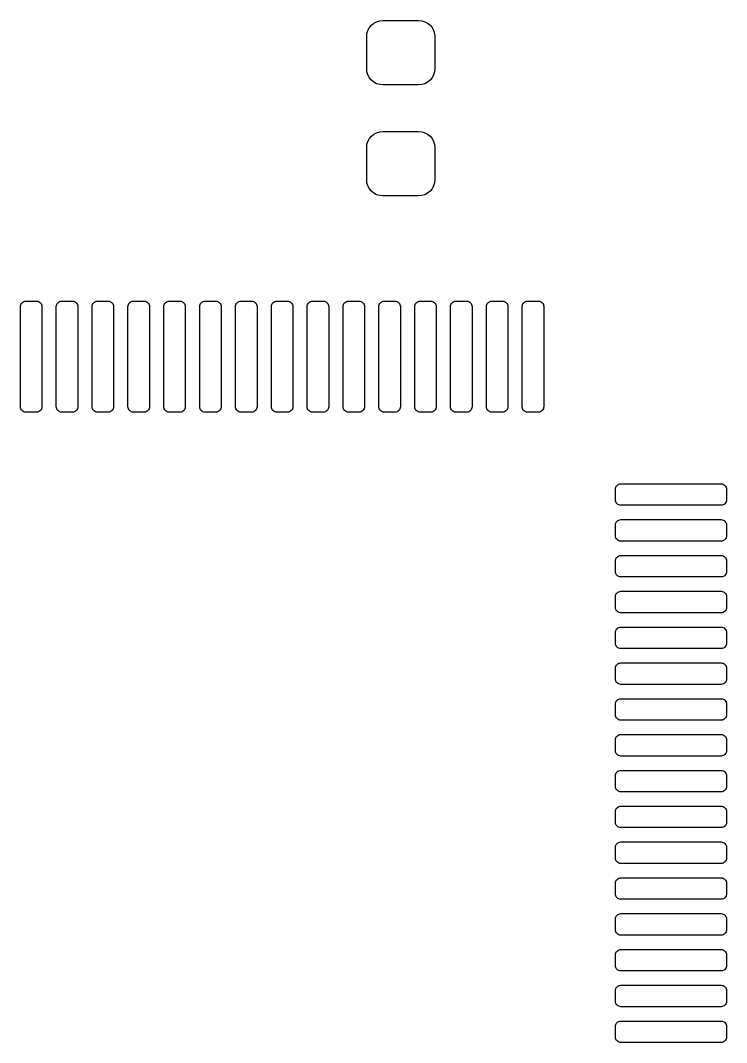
# Model space of a CAD drawing. Extents: x 0.3 to 12.7, y -5.1 to -1.2.
# Drawn here: x 4.216 to 4.604, y -3.274 to -2.712 of the extents above; entities that cross this region are included whole.
import ezdxf

# ---------------------------------------------------------------- set-up
doc = ezdxf.new("R2010")
doc.units = 0
doc.header["$MEASUREMENT"] = 0
doc.layers.add('BLACK', color=7, linetype='CONTINUOUS')

msp = doc.modelspace()

# ---------------------------------------------------------------- linework, layer by layer
at = {"layer": 'BLACK', "linetype": 'CONTINUOUS'}
for p, q in [((4.40889, -2.71437), (4.41024, -2.71326)), ((4.41024, -2.71326), (4.41177, -2.71245)), ((4.41177, -2.71245), (4.41343, -2.71194)), ((4.41343, -2.71194), (4.41516, -2.71177)), ((4.41516, -2.71177), (4.43484, -2.71177)), ((4.43484, -2.71177), (4.43657, -2.71194)), ((4.43657, -2.71194), (4.43823, -2.71245)), ((4.43823, -2.71245), (4.43976, -2.71326)), ((4.43976, -2.71326), (4.44111, -2.71437)), ((4.4063, -2.72063), (4.40647, -2.7189)), ((4.40647, -2.7189), (4.40697, -2.71724)), ((4.40697, -2.71724), (4.40779, -2.71571)), ((4.40779, -2.71571), (4.40889, -2.71437)), ((4.44111, -2.71437), (4.44221, -2.71571)), ((4.44221, -2.71571), (4.44303, -2.71724)), ((4.44303, -2.71724), (4.44353, -2.7189)), ((4.44353, -2.7189), (4.4437, -2.72063)), ((4.4063, -2.73835), (4.4063, -2.72063)), ((4.4437, -2.72063), (4.4437, -2.73835)), ((4.40647, -2.74007), (4.4063, -2.73835)), ((4.40697, -2.74174), (4.40647, -2.74007)), ((4.44353, -2.74007), (4.44303, -2.74174)), ((4.4437, -2.73835), (4.44353, -2.74007)), ((4.40779, -2.74327), (4.40697, -2.74174)), ((4.40889, -2.74461), (4.40779, -2.74327)), ((4.41024, -2.74571), (4.40889, -2.74461)), ((4.41177, -2.74653), (4.41024, -2.74571)), ((4.41343, -2.74703), (4.41177, -2.74653)), ((4.41516, -2.7472), (4.41343, -2.74703)), ((4.43657, -2.74703), (4.43484, -2.7472)), ((4.43823, -2.74653), (4.43657, -2.74703)), ((4.43976, -2.74571), (4.43823, -2.74653)), ((4.44111, -2.74461), (4.43976, -2.74571)), ((4.44221, -2.74327), (4.44111, -2.74461)), ((4.44303, -2.74174), (4.44221, -2.74327)), ((4.43484, -2.7472), (4.41516, -2.7472)), ((4.40889, -2.77539), (4.41024, -2.77429)), ((4.41024, -2.77429), (4.41177, -2.77347)), ((4.41177, -2.77347), (4.41343, -2.77297)), ((4.41343, -2.77297), (4.41516, -2.7728)), ((4.41516, -2.7728), (4.43484, -2.7728)), ((4.43484, -2.7728), (4.43657, -2.77297)), ((4.43657, -2.77297), (4.43823, -2.77347)), ((4.43823, -2.77347), (4.43976, -2.77429)), ((4.43976, -2.77429), (4.44111, -2.77539)), ((4.4063, -2.78165), (4.40647, -2.77993)), ((4.40647, -2.77993), (4.40697, -2.77826)), ((4.40697, -2.77826), (4.40779, -2.77673)), ((4.40779, -2.77673), (4.40889, -2.77539)), ((4.44111, -2.77539), (4.44221, -2.77673)), ((4.44221, -2.77673), (4.44303, -2.77826)), ((4.44303, -2.77826), (4.44353, -2.77993)), ((4.44353, -2.77993), (4.4437, -2.78165)), ((4.4063, -2.79937), (4.4063, -2.78165)), ((4.4437, -2.78165), (4.4437, -2.79937)), ((4.40647, -2.8011), (4.4063, -2.79937)), ((4.40697, -2.80276), (4.40647, -2.8011)), ((4.40779, -2.80429), (4.40697, -2.80276)), ((4.44303, -2.80276), (4.44221, -2.80429)), ((4.44353, -2.8011), (4.44303, -2.80276)), ((4.4437, -2.79937), (4.44353, -2.8011)), ((4.40889, -2.80563), (4.40779, -2.80429)), ((4.41024, -2.80674), (4.40889, -2.80563)), ((4.41177, -2.80755), (4.41024, -2.80674)), ((4.41343, -2.80806), (4.41177, -2.80755)), ((4.41516, -2.80823), (4.41343, -2.80806)), ((4.43484, -2.80823), (4.41516, -2.80823)), ((4.43657, -2.80806), (4.43484, -2.80823)), ((4.43823, -2.80755), (4.43657, -2.80806)), ((4.43976, -2.80674), (4.43823, -2.80755)), ((4.44111, -2.80563), (4.43976, -2.80674)), ((4.44221, -2.80429), (4.44111, -2.80563)), ((4.21614, -2.86902), (4.2162, -2.86844)), ((4.21614, -2.92413), (4.21614, -2.86902)), ((4.2162, -2.86844), (4.21637, -2.86789)), ((4.21637, -2.86789), (4.21664, -2.86738)), ((4.21664, -2.86738), (4.21701, -2.86693)), ((4.21701, -2.86693), (4.21745, -2.86656)), ((4.21745, -2.86656), (4.21796, -2.86629)), ((4.21796, -2.86629), (4.21852, -2.86612)), ((4.21852, -2.86612), (4.21909, -2.86606)), ((4.21909, -2.86606), (4.225, -2.86606)), ((4.225, -2.86606), (4.22558, -2.86612)), ((4.22558, -2.86612), (4.22613, -2.86629)), ((4.22613, -2.86629), (4.22664, -2.86656)), ((4.22664, -2.86656), (4.22709, -2.86693)), ((4.22709, -2.86693), (4.22746, -2.86738)), ((4.22746, -2.86738), (4.22773, -2.86789)), ((4.22773, -2.86789), (4.2279, -2.86844)), ((4.2279, -2.86844), (4.22795, -2.86902)), ((4.22795, -2.86902), (4.22795, -2.92413)), ((4.23583, -2.86902), (4.23588, -2.86844)), ((4.23583, -2.92413), (4.23583, -2.86902)), ((4.23588, -2.86844), (4.23605, -2.86789)), ((4.23605, -2.86789), (4.23632, -2.86738)), ((4.23632, -2.86738), (4.23669, -2.86693)), ((4.23669, -2.86693), (4.23714, -2.86656)), ((4.23714, -2.86656), (4.23765, -2.86629)), ((4.23765, -2.86629), (4.2382, -2.86612)), ((4.2382, -2.86612), (4.23878, -2.86606)), ((4.23878, -2.86606), (4.24469, -2.86606)), ((4.24469, -2.86606), (4.24526, -2.86612)), ((4.24526, -2.86612), (4.24582, -2.86629)), ((4.24582, -2.86629), (4.24633, -2.86656)), ((4.24633, -2.86656), (4.24677, -2.86693)), ((4.24677, -2.86693), (4.24714, -2.86738)), ((4.24714, -2.86738), (4.24741, -2.86789)), ((4.24741, -2.86789), (4.24758, -2.86844)), ((4.24758, -2.86844), (4.24764, -2.86902)), ((4.24764, -2.86902), (4.24764, -2.92413)), ((4.25551, -2.86902), (4.25557, -2.86844)), ((4.25551, -2.92413), (4.25551, -2.86902)), ((4.25557, -2.86844), (4.25574, -2.86789)), ((4.25574, -2.86789), (4.25601, -2.86738)), ((4.25601, -2.86738), (4.25638, -2.86693)), ((4.25638, -2.86693), (4.25682, -2.86656)), ((4.25682, -2.86656), (4.25733, -2.86629)), ((4.25733, -2.86629), (4.25789, -2.86612)), ((4.25789, -2.86612), (4.25846, -2.86606)), ((4.25846, -2.86606), (4.26437, -2.86606)), ((4.26437, -2.86606), (4.26495, -2.86612)), ((4.26495, -2.86612), (4.2655, -2.86629)), ((4.2655, -2.86629), (4.26601, -2.86656)), ((4.26601, -2.86656), (4.26646, -2.86693)), ((4.26646, -2.86693), (4.26683, -2.86738)), ((4.26683, -2.86738), (4.2671, -2.86789)), ((4.2671, -2.86789), (4.26727, -2.86844)), ((4.26727, -2.86844), (4.26732, -2.86902)), ((4.26732, -2.86902), (4.26732, -2.92413)), ((4.2752, -2.86902), (4.27525, -2.86844)), ((4.2752, -2.92413), (4.2752, -2.86902)), ((4.27525, -2.86844), (4.27542, -2.86789)), ((4.27542, -2.86789), (4.27569, -2.86738)), ((4.27569, -2.86738), (4.27606, -2.86693)), ((4.27606, -2.86693), (4.27651, -2.86656)), ((4.27651, -2.86656), (4.27702, -2.86629)), ((4.27702, -2.86629), (4.27757, -2.86612)), ((4.27757, -2.86612), (4.27815, -2.86606)), ((4.27815, -2.86606), (4.28406, -2.86606)), ((4.28406, -2.86606), (4.28463, -2.86612)), ((4.28463, -2.86612), (4.28519, -2.86629)), ((4.28519, -2.86629), (4.2857, -2.86656)), ((4.2857, -2.86656), (4.28614, -2.86693)), ((4.28614, -2.86693), (4.28651, -2.86738)), ((4.28651, -2.86738), (4.28678, -2.86789)), ((4.28678, -2.86789), (4.28695, -2.86844)), ((4.28695, -2.86844), (4.28701, -2.86902)), ((4.28701, -2.86902), (4.28701, -2.92413)), ((4.29488, -2.86902), (4.29494, -2.86844)), ((4.29488, -2.92413), (4.29488, -2.86902)), ((4.29494, -2.86844), (4.29511, -2.86789)), ((4.29511, -2.86789), (4.29538, -2.86738)), ((4.29538, -2.86738), (4.29575, -2.86693)), ((4.29575, -2.86693), (4.29619, -2.86656)), ((4.29619, -2.86656), (4.2967, -2.86629)), ((4.2967, -2.86629), (4.29726, -2.86612)), ((4.29726, -2.86612), (4.29783, -2.86606)), ((4.29783, -2.86606), (4.30374, -2.86606)), ((4.30374, -2.86606), (4.30432, -2.86612)), ((4.30432, -2.86612), (4.30487, -2.86629)), ((4.30487, -2.86629), (4.30538, -2.86656)), ((4.30538, -2.86656), (4.30583, -2.86693)), ((4.30583, -2.86693), (4.3062, -2.86738)), ((4.3062, -2.86738), (4.30647, -2.86789)), ((4.30647, -2.86789), (4.30664, -2.86844)), ((4.30664, -2.86844), (4.30669, -2.86902)), ((4.30669, -2.86902), (4.30669, -2.92413)), ((4.31457, -2.86902), (4.31462, -2.86844)), ((4.31457, -2.92413), (4.31457, -2.86902)), ((4.31462, -2.86844), (4.31479, -2.86789)), ((4.31479, -2.86789), (4.31506, -2.86738)), ((4.31506, -2.86738), (4.31543, -2.86693)), ((4.31543, -2.86693), (4.31588, -2.86656)), ((4.31588, -2.86656), (4.31639, -2.86629)), ((4.31639, -2.86629), (4.31694, -2.86612)), ((4.31694, -2.86612), (4.31752, -2.86606)), ((4.31752, -2.86606), (4.32343, -2.86606)), ((4.32343, -2.86606), (4.324, -2.86612)), ((4.324, -2.86612), (4.32456, -2.86629)), ((4.32456, -2.86629), (4.32507, -2.86656)), ((4.32507, -2.86656), (4.32551, -2.86693)), ((4.32551, -2.86693), (4.32588, -2.86738)), ((4.32588, -2.86738), (4.32615, -2.86789)), ((4.32615, -2.86789), (4.32632, -2.86844)), ((4.32632, -2.86844), (4.32638, -2.86902)), ((4.32638, -2.86902), (4.32638, -2.92413)), ((4.33425, -2.86902), (4.33431, -2.86844)), ((4.33425, -2.92413), (4.33425, -2.86902)), ((4.33431, -2.86844), (4.33448, -2.86789)), ((4.33448, -2.86789), (4.33475, -2.86738)), ((4.33475, -2.86738), (4.33512, -2.86693)), ((4.33512, -2.86693), (4.33556, -2.86656)), ((4.33556, -2.86656), (4.33607, -2.86629)), ((4.33607, -2.86629), (4.33663, -2.86612)), ((4.33663, -2.86612), (4.3372, -2.86606)), ((4.3372, -2.86606), (4.34311, -2.86606)), ((4.34311, -2.86606), (4.34369, -2.86612)), ((4.34369, -2.86612), (4.34424, -2.86629)), ((4.34424, -2.86629), (4.34475, -2.86656)), ((4.34475, -2.86656), (4.3452, -2.86693)), ((4.3452, -2.86693), (4.34557, -2.86738)), ((4.34557, -2.86738), (4.34584, -2.86789)), ((4.34584, -2.86789), (4.34601, -2.86844)), ((4.34601, -2.86844), (4.34606, -2.86902)), ((4.34606, -2.86902), (4.34606, -2.92413)), ((4.35394, -2.86902), (4.35399, -2.86844)), ((4.35394, -2.92413), (4.35394, -2.86902)), ((4.35399, -2.86844), (4.35416, -2.86789)), ((4.35416, -2.86789), (4.35443, -2.86738)), ((4.35443, -2.86738), (4.3548, -2.86693)), ((4.3548, -2.86693), (4.35525, -2.86656)), ((4.35525, -2.86656), (4.35576, -2.86629)), ((4.35576, -2.86629), (4.35631, -2.86612)), ((4.35631, -2.86612), (4.35689, -2.86606)), ((4.35689, -2.86606), (4.3628, -2.86606)), ((4.3628, -2.86606), (4.36337, -2.86612)), ((4.36337, -2.86612), (4.36393, -2.86629)), ((4.36393, -2.86629), (4.36444, -2.86656)), ((4.36444, -2.86656), (4.36488, -2.86693)), ((4.36488, -2.86693), (4.36525, -2.86738)), ((4.36525, -2.86738), (4.36552, -2.86789)), ((4.36552, -2.86789), (4.36569, -2.86844)), ((4.36569, -2.86844), (4.36575, -2.86902)), ((4.36575, -2.86902), (4.36575, -2.92413)), ((4.37362, -2.86902), (4.37368, -2.86844)), ((4.37362, -2.92413), (4.37362, -2.86902)), ((4.37368, -2.86844), (4.37385, -2.86789)), ((4.37385, -2.86789), (4.37412, -2.86738)), ((4.37412, -2.86738), (4.37449, -2.86693)), ((4.37449, -2.86693), (4.37493, -2.86656)), ((4.37493, -2.86656), (4.37544, -2.86629)), ((4.37544, -2.86629), (4.376, -2.86612)), ((4.376, -2.86612), (4.37657, -2.86606)), ((4.37657, -2.86606), (4.38248, -2.86606)), ((4.38248, -2.86606), (4.38306, -2.86612)), ((4.38306, -2.86612), (4.38361, -2.86629)), ((4.38361, -2.86629), (4.38412, -2.86656)), ((4.38412, -2.86656), (4.38457, -2.86693)), ((4.38457, -2.86693), (4.38494, -2.86738)), ((4.38494, -2.86738), (4.38521, -2.86789)), ((4.38521, -2.86789), (4.38538, -2.86844)), ((4.38538, -2.86844), (4.38543, -2.86902)), ((4.38543, -2.86902), (4.38543, -2.92413)), ((4.39331, -2.86902), (4.39336, -2.86844)), ((4.39331, -2.92413), (4.39331, -2.86902)), ((4.39336, -2.86844), (4.39353, -2.86789)), ((4.39353, -2.86789), (4.3938, -2.86738)), ((4.3938, -2.86738), (4.39417, -2.86693)), ((4.39417, -2.86693), (4.39462, -2.86656)), ((4.39462, -2.86656), (4.39513, -2.86629)), ((4.39513, -2.86629), (4.39568, -2.86612)), ((4.39568, -2.86612), (4.39626, -2.86606)), ((4.39626, -2.86606), (4.40217, -2.86606)), ((4.40217, -2.86606), (4.40274, -2.86612)), ((4.40274, -2.86612), (4.4033, -2.86629)), ((4.4033, -2.86629), (4.40381, -2.86656)), ((4.40381, -2.86656), (4.40425, -2.86693)), ((4.40425, -2.86693), (4.40462, -2.86738)), ((4.40462, -2.86738), (4.40489, -2.86789)), ((4.40489, -2.86789), (4.40506, -2.86844)), ((4.40506, -2.86844), (4.40512, -2.86902)), ((4.40512, -2.86902), (4.40512, -2.92413)), ((4.41299, -2.86902), (4.41305, -2.86844)), ((4.41299, -2.92413), (4.41299, -2.86902)), ((4.41305, -2.86844), (4.41322, -2.86789)), ((4.41322, -2.86789), (4.41349, -2.86738)), ((4.41349, -2.86738), (4.41386, -2.86693)), ((4.41386, -2.86693), (4.4143, -2.86656)), ((4.4143, -2.86656), (4.41481, -2.86629)), ((4.41481, -2.86629), (4.41537, -2.86612)), ((4.41537, -2.86612), (4.41594, -2.86606)), ((4.41594, -2.86606), (4.42185, -2.86606)), ((4.42185, -2.86606), (4.42243, -2.86612)), ((4.42243, -2.86612), (4.42298, -2.86629)), ((4.42298, -2.86629), (4.42349, -2.86656)), ((4.42349, -2.86656), (4.42394, -2.86693)), ((4.42394, -2.86693), (4.42431, -2.86738)), ((4.42431, -2.86738), (4.42458, -2.86789)), ((4.42458, -2.86789), (4.42475, -2.86844)), ((4.42475, -2.86844), (4.4248, -2.86902)), ((4.4248, -2.86902), (4.4248, -2.92413)), ((4.43268, -2.86902), (4.43273, -2.86844)), ((4.43268, -2.92413), (4.43268, -2.86902)), ((4.43273, -2.86844), (4.4329, -2.86789)), ((4.4329, -2.86789), (4.43317, -2.86738)), ((4.43317, -2.86738), (4.43354, -2.86693)), ((4.43354, -2.86693), (4.43399, -2.86656)), ((4.43399, -2.86656), (4.4345, -2.86629)), ((4.4345, -2.86629), (4.43505, -2.86612)), ((4.43505, -2.86612), (4.43563, -2.86606)), ((4.43563, -2.86606), (4.44154, -2.86606)), ((4.44154, -2.86606), (4.44211, -2.86612)), ((4.44211, -2.86612), (4.44267, -2.86629)), ((4.44267, -2.86629), (4.44318, -2.86656)), ((4.44318, -2.86656), (4.44362, -2.86693)), ((4.44362, -2.86693), (4.44399, -2.86738)), ((4.44399, -2.86738), (4.44426, -2.86789)), ((4.44426, -2.86789), (4.44443, -2.86844)), ((4.44443, -2.86844), (4.44449, -2.86902)), ((4.44449, -2.86902), (4.44449, -2.92413)), ((4.45236, -2.86902), (4.45242, -2.86844)), ((4.45236, -2.92413), (4.45236, -2.86902)), ((4.45242, -2.86844), (4.45259, -2.86789)), ((4.45259, -2.86789), (4.45286, -2.86738)), ((4.45286, -2.86738), (4.45323, -2.86693)), ((4.45323, -2.86693), (4.45367, -2.86656)), ((4.45367, -2.86656), (4.45418, -2.86629)), ((4.45418, -2.86629), (4.45474, -2.86612)), ((4.45474, -2.86612), (4.45531, -2.86606)), ((4.45531, -2.86606), (4.46122, -2.86606)), ((4.46122, -2.86606), (4.4618, -2.86612)), ((4.4618, -2.86612), (4.46235, -2.86629)), ((4.46235, -2.86629), (4.46286, -2.86656)), ((4.46286, -2.86656), (4.46331, -2.86693)), ((4.46331, -2.86693), (4.46368, -2.86738)), ((4.46368, -2.86738), (4.46395, -2.86789)), ((4.46395, -2.86789), (4.46412, -2.86844)), ((4.46412, -2.86844), (4.46417, -2.86902)), ((4.46417, -2.86902), (4.46417, -2.92413)), ((4.47205, -2.86902), (4.4721, -2.86844)), ((4.47205, -2.92413), (4.47205, -2.86902)), ((4.4721, -2.86844), (4.47227, -2.86789)), ((4.47227, -2.86789), (4.47254, -2.86738)), ((4.47254, -2.86738), (4.47291, -2.86693)), ((4.47291, -2.86693), (4.47336, -2.86656)), ((4.47336, -2.86656), (4.47387, -2.86629)), ((4.47387, -2.86629), (4.47442, -2.86612)), ((4.47442, -2.86612), (4.475, -2.86606)), ((4.475, -2.86606), (4.48091, -2.86606)), ((4.48091, -2.86606), (4.48148, -2.86612)), ((4.48148, -2.86612), (4.48204, -2.86629)), ((4.48204, -2.86629), (4.48255, -2.86656)), ((4.48255, -2.86656), (4.48299, -2.86693)), ((4.48299, -2.86693), (4.48336, -2.86738)), ((4.48336, -2.86738), (4.48363, -2.86789)), ((4.48363, -2.86789), (4.4838, -2.86844)), ((4.4838, -2.86844), (4.48386, -2.86902)), ((4.48386, -2.86902), (4.48386, -2.92413)), ((4.49173, -2.86902), (4.49179, -2.86844)), ((4.49173, -2.92413), (4.49173, -2.86902)), ((4.49179, -2.86844), (4.49196, -2.86789)), ((4.49196, -2.86789), (4.49223, -2.86738)), ((4.49223, -2.86738), (4.4926, -2.86693)), ((4.4926, -2.86693), (4.49304, -2.86656)), ((4.49304, -2.86656), (4.49356, -2.86629)), ((4.49356, -2.86629), (4.49411, -2.86612)), ((4.49411, -2.86612), (4.49469, -2.86606)), ((4.49469, -2.86606), (4.50059, -2.86606)), ((4.50059, -2.86606), (4.50117, -2.86612)), ((4.50117, -2.86612), (4.50172, -2.86629)), ((4.50172, -2.86629), (4.50223, -2.86656)), ((4.50223, -2.86656), (4.50268, -2.86693)), ((4.50268, -2.86693), (4.50305, -2.86738)), ((4.50305, -2.86738), (4.50332, -2.86789)), ((4.50332, -2.86789), (4.50349, -2.86844)), ((4.50349, -2.86844), (4.50354, -2.86902)), ((4.50354, -2.86902), (4.50354, -2.92413)), ((4.2162, -2.92471), (4.21614, -2.92413)), ((4.21637, -2.92526), (4.2162, -2.92471)), ((4.21664, -2.92577), (4.21637, -2.92526)), ((4.21701, -2.92622), (4.21664, -2.92577)), ((4.21745, -2.92659), (4.21701, -2.92622)), ((4.21796, -2.92686), (4.21745, -2.92659)), ((4.22664, -2.92659), (4.22613, -2.92686)), ((4.22709, -2.92622), (4.22664, -2.92659)), ((4.22746, -2.92577), (4.22709, -2.92622)), ((4.22773, -2.92526), (4.22746, -2.92577)), ((4.2279, -2.92471), (4.22773, -2.92526)), ((4.22795, -2.92413), (4.2279, -2.92471)), ((4.23588, -2.92471), (4.23583, -2.92413)), ((4.23605, -2.92526), (4.23588, -2.92471)), ((4.23632, -2.92577), (4.23605, -2.92526)), ((4.23669, -2.92622), (4.23632, -2.92577)), ((4.23714, -2.92659), (4.23669, -2.92622)), ((4.23765, -2.92686), (4.23714, -2.92659)), ((4.24633, -2.92659), (4.24582, -2.92686)), ((4.24677, -2.92622), (4.24633, -2.92659)), ((4.24714, -2.92577), (4.24677, -2.92622)), ((4.24741, -2.92526), (4.24714, -2.92577)), ((4.24758, -2.92471), (4.24741, -2.92526)), ((4.24764, -2.92413), (4.24758, -2.92471)), ((4.25557, -2.92471), (4.25551, -2.92413)), ((4.25574, -2.92526), (4.25557, -2.92471)), ((4.25601, -2.92577), (4.25574, -2.92526)), ((4.25638, -2.92622), (4.25601, -2.92577)), ((4.25682, -2.92659), (4.25638, -2.92622)), ((4.25733, -2.92686), (4.25682, -2.92659)), ((4.26601, -2.92659), (4.2655, -2.92686)), ((4.26646, -2.92622), (4.26601, -2.92659)), ((4.26683, -2.92577), (4.26646, -2.92622)), ((4.2671, -2.92526), (4.26683, -2.92577)), ((4.26727, -2.92471), (4.2671, -2.92526)), ((4.26732, -2.92413), (4.26727, -2.92471)), ((4.27525, -2.92471), (4.2752, -2.92413)), ((4.27542, -2.92526), (4.27525, -2.92471)), ((4.27569, -2.92577), (4.27542, -2.92526)), ((4.27606, -2.92622), (4.27569, -2.92577)), ((4.27651, -2.92659), (4.27606, -2.92622)), ((4.27702, -2.92686), (4.27651, -2.92659)), ((4.2857, -2.92659), (4.28519, -2.92686)), ((4.28614, -2.92622), (4.2857, -2.92659)), ((4.28651, -2.92577), (4.28614, -2.92622)), ((4.28678, -2.92526), (4.28651, -2.92577)), ((4.28695, -2.92471), (4.28678, -2.92526)), ((4.28701, -2.92413), (4.28695, -2.92471)), ((4.29494, -2.92471), (4.29488, -2.92413)), ((4.29511, -2.92526), (4.29494, -2.92471)), ((4.29538, -2.92577), (4.29511, -2.92526)), ((4.29575, -2.92622), (4.29538, -2.92577)), ((4.29619, -2.92659), (4.29575, -2.92622)), ((4.2967, -2.92686), (4.29619, -2.92659)), ((4.30538, -2.92659), (4.30487, -2.92686)), ((4.30583, -2.92622), (4.30538, -2.92659)), ((4.3062, -2.92577), (4.30583, -2.92622)), ((4.30647, -2.92526), (4.3062, -2.92577)), ((4.30664, -2.92471), (4.30647, -2.92526)), ((4.30669, -2.92413), (4.30664, -2.92471)), ((4.31462, -2.92471), (4.31457, -2.92413)), ((4.31479, -2.92526), (4.31462, -2.92471)), ((4.31506, -2.92577), (4.31479, -2.92526)), ((4.31543, -2.92622), (4.31506, -2.92577)), ((4.31588, -2.92659), (4.31543, -2.92622)), ((4.31639, -2.92686), (4.31588, -2.92659)), ((4.32507, -2.92659), (4.32456, -2.92686)), ((4.32551, -2.92622), (4.32507, -2.92659)), ((4.32588, -2.92577), (4.32551, -2.92622)), ((4.32615, -2.92526), (4.32588, -2.92577)), ((4.32632, -2.92471), (4.32615, -2.92526)), ((4.32638, -2.92413), (4.32632, -2.92471)), ((4.33431, -2.92471), (4.33425, -2.92413)), ((4.33448, -2.92526), (4.33431, -2.92471)), ((4.33475, -2.92577), (4.33448, -2.92526)), ((4.33512, -2.92622), (4.33475, -2.92577)), ((4.33556, -2.92659), (4.33512, -2.92622)), ((4.33607, -2.92686), (4.33556, -2.92659)), ((4.34475, -2.92659), (4.34424, -2.92686)), ((4.3452, -2.92622), (4.34475, -2.92659)), ((4.34557, -2.92577), (4.3452, -2.92622)), ((4.34584, -2.92526), (4.34557, -2.92577)), ((4.34601, -2.92471), (4.34584, -2.92526)), ((4.34606, -2.92413), (4.34601, -2.92471)), ((4.35399, -2.92471), (4.35394, -2.92413)), ((4.35416, -2.92526), (4.35399, -2.92471)), ((4.35443, -2.92577), (4.35416, -2.92526)), ((4.3548, -2.92622), (4.35443, -2.92577)), ((4.35525, -2.92659), (4.3548, -2.92622)), ((4.35576, -2.92686), (4.35525, -2.92659)), ((4.36444, -2.92659), (4.36393, -2.92686)), ((4.36488, -2.92622), (4.36444, -2.92659)), ((4.36525, -2.92577), (4.36488, -2.92622)), ((4.36552, -2.92526), (4.36525, -2.92577)), ((4.36569, -2.92471), (4.36552, -2.92526)), ((4.36575, -2.92413), (4.36569, -2.92471)), ((4.37368, -2.92471), (4.37362, -2.92413)), ((4.37385, -2.92526), (4.37368, -2.92471)), ((4.37412, -2.92577), (4.37385, -2.92526)), ((4.37449, -2.92622), (4.37412, -2.92577)), ((4.37493, -2.92659), (4.37449, -2.92622)), ((4.37544, -2.92686), (4.37493, -2.92659)), ((4.38412, -2.92659), (4.38361, -2.92686)), ((4.38457, -2.92622), (4.38412, -2.92659)), ((4.38494, -2.92577), (4.38457, -2.92622)), ((4.38521, -2.92526), (4.38494, -2.92577)), ((4.38538, -2.92471), (4.38521, -2.92526)), ((4.38543, -2.92413), (4.38538, -2.92471)), ((4.39336, -2.92471), (4.39331, -2.92413)), ((4.39353, -2.92526), (4.39336, -2.92471)), ((4.3938, -2.92577), (4.39353, -2.92526)), ((4.39417, -2.92622), (4.3938, -2.92577)), ((4.39462, -2.92659), (4.39417, -2.92622)), ((4.39513, -2.92686), (4.39462, -2.92659)), ((4.40381, -2.92659), (4.4033, -2.92686)), ((4.40425, -2.92622), (4.40381, -2.92659)), ((4.40462, -2.92577), (4.40425, -2.92622)), ((4.40489, -2.92526), (4.40462, -2.92577)), ((4.40506, -2.92471), (4.40489, -2.92526)), ((4.40512, -2.92413), (4.40506, -2.92471)), ((4.41305, -2.92471), (4.41299, -2.92413)), ((4.41322, -2.92526), (4.41305, -2.92471)), ((4.41349, -2.92577), (4.41322, -2.92526)), ((4.41386, -2.92622), (4.41349, -2.92577)), ((4.4143, -2.92659), (4.41386, -2.92622)), ((4.41481, -2.92686), (4.4143, -2.92659)), ((4.42349, -2.92659), (4.42298, -2.92686)), ((4.42394, -2.92622), (4.42349, -2.92659)), ((4.42431, -2.92577), (4.42394, -2.92622)), ((4.42458, -2.92526), (4.42431, -2.92577)), ((4.42475, -2.92471), (4.42458, -2.92526)), ((4.4248, -2.92413), (4.42475, -2.92471)), ((4.43273, -2.92471), (4.43268, -2.92413)), ((4.4329, -2.92526), (4.43273, -2.92471)), ((4.43317, -2.92577), (4.4329, -2.92526)), ((4.43354, -2.92622), (4.43317, -2.92577)), ((4.43399, -2.92659), (4.43354, -2.92622)), ((4.4345, -2.92686), (4.43399, -2.92659)), ((4.44318, -2.92659), (4.44267, -2.92686)), ((4.44362, -2.92622), (4.44318, -2.92659)), ((4.44399, -2.92577), (4.44362, -2.92622)), ((4.44426, -2.92526), (4.44399, -2.92577)), ((4.44443, -2.92471), (4.44426, -2.92526)), ((4.44449, -2.92413), (4.44443, -2.92471)), ((4.45242, -2.92471), (4.45236, -2.92413)), ((4.45259, -2.92526), (4.45242, -2.92471)), ((4.45286, -2.92577), (4.45259, -2.92526)), ((4.45323, -2.92622), (4.45286, -2.92577)), ((4.45367, -2.92659), (4.45323, -2.92622)), ((4.45418, -2.92686), (4.45367, -2.92659)), ((4.46286, -2.92659), (4.46235, -2.92686)), ((4.46331, -2.92622), (4.46286, -2.92659)), ((4.46368, -2.92577), (4.46331, -2.92622)), ((4.46395, -2.92526), (4.46368, -2.92577)), ((4.46412, -2.92471), (4.46395, -2.92526)), ((4.46417, -2.92413), (4.46412, -2.92471)), ((4.4721, -2.92471), (4.47205, -2.92413)), ((4.47227, -2.92526), (4.4721, -2.92471)), ((4.47254, -2.92577), (4.47227, -2.92526)), ((4.47291, -2.92622), (4.47254, -2.92577)), ((4.47336, -2.92659), (4.47291, -2.92622)), ((4.47387, -2.92686), (4.47336, -2.92659)), ((4.48255, -2.92659), (4.48204, -2.92686)), ((4.48299, -2.92622), (4.48255, -2.92659)), ((4.48336, -2.92577), (4.48299, -2.92622)), ((4.48363, -2.92526), (4.48336, -2.92577)), ((4.4838, -2.92471), (4.48363, -2.92526)), ((4.48386, -2.92413), (4.4838, -2.92471)), ((4.49179, -2.92471), (4.49173, -2.92413)), ((4.49196, -2.92526), (4.49179, -2.92471)), ((4.49223, -2.92577), (4.49196, -2.92526)), ((4.4926, -2.92622), (4.49223, -2.92577)), ((4.49304, -2.92659), (4.4926, -2.92622)), ((4.49356, -2.92686), (4.49304, -2.92659)), ((4.50223, -2.92659), (4.50172, -2.92686)), ((4.50268, -2.92622), (4.50223, -2.92659)), ((4.50305, -2.92577), (4.50268, -2.92622)), ((4.50332, -2.92526), (4.50305, -2.92577)), ((4.50349, -2.92471), (4.50332, -2.92526)), ((4.50354, -2.92413), (4.50349, -2.92471)), ((4.21852, -2.92703), (4.21796, -2.92686)), ((4.21909, -2.92709), (4.21852, -2.92703)), ((4.225, -2.92709), (4.21909, -2.92709)), ((4.22558, -2.92703), (4.225, -2.92709)), ((4.22613, -2.92686), (4.22558, -2.92703)), ((4.2382, -2.92703), (4.23765, -2.92686)), ((4.23878, -2.92709), (4.2382, -2.92703)), ((4.24469, -2.92709), (4.23878, -2.92709)), ((4.24526, -2.92703), (4.24469, -2.92709)), ((4.24582, -2.92686), (4.24526, -2.92703)), ((4.25789, -2.92703), (4.25733, -2.92686)), ((4.25846, -2.92709), (4.25789, -2.92703)), ((4.26437, -2.92709), (4.25846, -2.92709)), ((4.26495, -2.92703), (4.26437, -2.92709)), ((4.2655, -2.92686), (4.26495, -2.92703)), ((4.27757, -2.92703), (4.27702, -2.92686)), ((4.27815, -2.92709), (4.27757, -2.92703)), ((4.28406, -2.92709), (4.27815, -2.92709)), ((4.28463, -2.92703), (4.28406, -2.92709)), ((4.28519, -2.92686), (4.28463, -2.92703)), ((4.29726, -2.92703), (4.2967, -2.92686)), ((4.29783, -2.92709), (4.29726, -2.92703)), ((4.30374, -2.92709), (4.29783, -2.92709)), ((4.30432, -2.92703), (4.30374, -2.92709)), ((4.30487, -2.92686), (4.30432, -2.92703)), ((4.31694, -2.92703), (4.31639, -2.92686)), ((4.31752, -2.92709), (4.31694, -2.92703)), ((4.32343, -2.92709), (4.31752, -2.92709)), ((4.324, -2.92703), (4.32343, -2.92709)), ((4.32456, -2.92686), (4.324, -2.92703)), ((4.33663, -2.92703), (4.33607, -2.92686)), ((4.3372, -2.92709), (4.33663, -2.92703)), ((4.34311, -2.92709), (4.3372, -2.92709)), ((4.34369, -2.92703), (4.34311, -2.92709)), ((4.34424, -2.92686), (4.34369, -2.92703)), ((4.35631, -2.92703), (4.35576, -2.92686)), ((4.35689, -2.92709), (4.35631, -2.92703)), ((4.3628, -2.92709), (4.35689, -2.92709)), ((4.36337, -2.92703), (4.3628, -2.92709)), ((4.36393, -2.92686), (4.36337, -2.92703)), ((4.376, -2.92703), (4.37544, -2.92686)), ((4.37657, -2.92709), (4.376, -2.92703)), ((4.38248, -2.92709), (4.37657, -2.92709)), ((4.38306, -2.92703), (4.38248, -2.92709)), ((4.38361, -2.92686), (4.38306, -2.92703)), ((4.39568, -2.92703), (4.39513, -2.92686)), ((4.39626, -2.92709), (4.39568, -2.92703)), ((4.40217, -2.92709), (4.39626, -2.92709)), ((4.40274, -2.92703), (4.40217, -2.92709)), ((4.4033, -2.92686), (4.40274, -2.92703)), ((4.41537, -2.92703), (4.41481, -2.92686)), ((4.41594, -2.92709), (4.41537, -2.92703)), ((4.42185, -2.92709), (4.41594, -2.92709)), ((4.42243, -2.92703), (4.42185, -2.92709)), ((4.42298, -2.92686), (4.42243, -2.92703)), ((4.43505, -2.92703), (4.4345, -2.92686)), ((4.43563, -2.92709), (4.43505, -2.92703)), ((4.44154, -2.92709), (4.43563, -2.92709)), ((4.44211, -2.92703), (4.44154, -2.92709)), ((4.44267, -2.92686), (4.44211, -2.92703)), ((4.45474, -2.92703), (4.45418, -2.92686)), ((4.45531, -2.92709), (4.45474, -2.92703)), ((4.46122, -2.92709), (4.45531, -2.92709)), ((4.4618, -2.92703), (4.46122, -2.92709)), ((4.46235, -2.92686), (4.4618, -2.92703)), ((4.47442, -2.92703), (4.47387, -2.92686)), ((4.475, -2.92709), (4.47442, -2.92703)), ((4.48091, -2.92709), (4.475, -2.92709)), ((4.48148, -2.92703), (4.48091, -2.92709)), ((4.48204, -2.92686), (4.48148, -2.92703)), ((4.49411, -2.92703), (4.49356, -2.92686)), ((4.49469, -2.92709), (4.49411, -2.92703)), ((4.50059, -2.92709), (4.49469, -2.92709)), ((4.50117, -2.92703), (4.50059, -2.92709)), ((4.50172, -2.92686), (4.50117, -2.92703)), ((4.54291, -2.96941), (4.54297, -2.96883)), ((4.54291, -2.97531), (4.54291, -2.96941)), ((4.54297, -2.96883), (4.54314, -2.96828)), ((4.54314, -2.96828), (4.54341, -2.96777)), ((4.54341, -2.96777), (4.54378, -2.96732)), ((4.54378, -2.96732), (4.54423, -2.96695)), ((4.54423, -2.96695), (4.54474, -2.96668)), ((4.54474, -2.96668), (4.54529, -2.96651)), ((4.54529, -2.96651), (4.54587, -2.96646)), ((4.54587, -2.96646), (4.60098, -2.96646)), ((4.60098, -2.96646), (4.60156, -2.96651)), ((4.60156, -2.96651), (4.60211, -2.96668)), ((4.60211, -2.96668), (4.60262, -2.96695)), ((4.60262, -2.96695), (4.60307, -2.96732)), ((4.60307, -2.96732), (4.60344, -2.96777)), ((4.60344, -2.96777), (4.60371, -2.96828)), ((4.60371, -2.96828), (4.60388, -2.96883)), ((4.60388, -2.96883), (4.60394, -2.96941)), ((4.60394, -2.96941), (4.60394, -2.97531)), ((4.54297, -2.97589), (4.54291, -2.97531)), ((4.54314, -2.97644), (4.54297, -2.97589)), ((4.54341, -2.97696), (4.54314, -2.97644)), ((4.54378, -2.9774), (4.54341, -2.97696)), ((4.60344, -2.97696), (4.60307, -2.9774)), ((4.60371, -2.97644), (4.60344, -2.97696)), ((4.60388, -2.97589), (4.60371, -2.97644)), ((4.60394, -2.97531), (4.60388, -2.97589)), ((4.54423, -2.97777), (4.54378, -2.9774)), ((4.54474, -2.97804), (4.54423, -2.97777)), ((4.54529, -2.97821), (4.54474, -2.97804)), ((4.54587, -2.97827), (4.54529, -2.97821)), ((4.60098, -2.97827), (4.54587, -2.97827)), ((4.60156, -2.97821), (4.60098, -2.97827)), ((4.60211, -2.97804), (4.60156, -2.97821)), ((4.60262, -2.97777), (4.60211, -2.97804)), ((4.60307, -2.9774), (4.60262, -2.97777)), ((4.54291, -2.98909), (4.54297, -2.98852)), ((4.54297, -2.98852), (4.54314, -2.98796)), ((4.54314, -2.98796), (4.54341, -2.98745)), ((4.54341, -2.98745), (4.54378, -2.98701)), ((4.54378, -2.98701), (4.54423, -2.98664)), ((4.54423, -2.98664), (4.54474, -2.98637)), ((4.54474, -2.98637), (4.54529, -2.9862)), ((4.54529, -2.9862), (4.54587, -2.98614)), ((4.54587, -2.98614), (4.60098, -2.98614)), ((4.60098, -2.98614), (4.60156, -2.9862)), ((4.60156, -2.9862), (4.60211, -2.98637)), ((4.60211, -2.98637), (4.60262, -2.98664)), ((4.60262, -2.98664), (4.60307, -2.98701)), ((4.60307, -2.98701), (4.60344, -2.98745)), ((4.60344, -2.98745), (4.60371, -2.98796)), ((4.60371, -2.98796), (4.60388, -2.98852)), ((4.60388, -2.98852), (4.60394, -2.98909)), ((4.54291, -2.995), (4.54291, -2.98909)), ((4.60394, -2.98909), (4.60394, -2.995)), ((4.54297, -2.99558), (4.54291, -2.995)), ((4.54314, -2.99613), (4.54297, -2.99558)), ((4.54341, -2.99664), (4.54314, -2.99613)), ((4.54378, -2.99709), (4.54341, -2.99664)), ((4.54423, -2.99746), (4.54378, -2.99709)), ((4.54474, -2.99773), (4.54423, -2.99746)), ((4.54529, -2.9979), (4.54474, -2.99773)), ((4.54587, -2.99795), (4.54529, -2.9979)), ((4.60098, -2.99795), (4.54587, -2.99795)), ((4.60156, -2.9979), (4.60098, -2.99795)), ((4.60211, -2.99773), (4.60156, -2.9979)), ((4.60262, -2.99746), (4.60211, -2.99773)), ((4.60307, -2.99709), (4.60262, -2.99746)), ((4.60344, -2.99664), (4.60307, -2.99709)), ((4.60371, -2.99613), (4.60344, -2.99664)), ((4.60388, -2.99558), (4.60371, -2.99613)), ((4.60394, -2.995), (4.60388, -2.99558)), ((4.54291, -3.00878), (4.54297, -3.0082)), ((4.54291, -3.01469), (4.54291, -3.00878)), ((4.54297, -3.0082), (4.54314, -3.00765)), ((4.54314, -3.00765), (4.54341, -3.00714)), ((4.54341, -3.00714), (4.54378, -3.00669)), ((4.54378, -3.00669), (4.54423, -3.00632)), ((4.54423, -3.00632), (4.54474, -3.00605)), ((4.54474, -3.00605), (4.54529, -3.00588)), ((4.54529, -3.00588), (4.54587, -3.00583)), ((4.54587, -3.00583), (4.60098, -3.00583)), ((4.60098, -3.00583), (4.60156, -3.00588)), ((4.60156, -3.00588), (4.60211, -3.00605)), ((4.60211, -3.00605), (4.60262, -3.00632)), ((4.60262, -3.00632), (4.60307, -3.00669)), ((4.60307, -3.00669), (4.60344, -3.00714)), ((4.60344, -3.00714), (4.60371, -3.00765)), ((4.60371, -3.00765), (4.60388, -3.0082)), ((4.60388, -3.0082), (4.60394, -3.00878)), ((4.60394, -3.00878), (4.60394, -3.01469)), ((4.54297, -3.01526), (4.54291, -3.01469)), ((4.54314, -3.01581), (4.54297, -3.01526)), ((4.54341, -3.01633), (4.54314, -3.01581)), ((4.54378, -3.01677), (4.54341, -3.01633)), ((4.60344, -3.01633), (4.60307, -3.01677)), ((4.60371, -3.01581), (4.60344, -3.01633)), ((4.60388, -3.01526), (4.60371, -3.01581)), ((4.60394, -3.01469), (4.60388, -3.01526)), ((4.54423, -3.01714), (4.54378, -3.01677)), ((4.54474, -3.01741), (4.54423, -3.01714)), ((4.54529, -3.01758), (4.54474, -3.01741)), ((4.54587, -3.01764), (4.54529, -3.01758)), ((4.60098, -3.01764), (4.54587, -3.01764)), ((4.60156, -3.01758), (4.60098, -3.01764)), ((4.60211, -3.01741), (4.60156, -3.01758)), ((4.60262, -3.01714), (4.60211, -3.01741)), ((4.60307, -3.01677), (4.60262, -3.01714)), ((4.54291, -3.02846), (4.54297, -3.02789)), ((4.54297, -3.02789), (4.54314, -3.02733)), ((4.54314, -3.02733), (4.54341, -3.02682)), ((4.54341, -3.02682), (4.54378, -3.02638)), ((4.54378, -3.02638), (4.54423, -3.02601)), ((4.54423, -3.02601), (4.54474, -3.02574)), ((4.54474, -3.02574), (4.54529, -3.02557)), ((4.54529, -3.02557), (4.54587, -3.02551)), ((4.54587, -3.02551), (4.60098, -3.02551)), ((4.60098, -3.02551), (4.60156, -3.02557)), ((4.60156, -3.02557), (4.60211, -3.02574)), ((4.60211, -3.02574), (4.60262, -3.02601)), ((4.60262, -3.02601), (4.60307, -3.02638)), ((4.60307, -3.02638), (4.60344, -3.02682)), ((4.60344, -3.02682), (4.60371, -3.02733)), ((4.60371, -3.02733), (4.60388, -3.02789)), ((4.60388, -3.02789), (4.60394, -3.02846)), ((4.54291, -3.03437), (4.54291, -3.02846)), ((4.60394, -3.02846), (4.60394, -3.03437)), ((4.54297, -3.03495), (4.54291, -3.03437)), ((4.54314, -3.0355), (4.54297, -3.03495)), ((4.54341, -3.03601), (4.54314, -3.0355)), ((4.54378, -3.03646), (4.54341, -3.03601)), ((4.54423, -3.03683), (4.54378, -3.03646)), ((4.54474, -3.0371), (4.54423, -3.03683)), ((4.54529, -3.03727), (4.54474, -3.0371)), ((4.54587, -3.03732), (4.54529, -3.03727)), ((4.60098, -3.03732), (4.54587, -3.03732)), ((4.60156, -3.03727), (4.60098, -3.03732)), ((4.60211, -3.0371), (4.60156, -3.03727)), ((4.60262, -3.03683), (4.60211, -3.0371)), ((4.60307, -3.03646), (4.60262, -3.03683)), ((4.60344, -3.03601), (4.60307, -3.03646)), ((4.60371, -3.0355), (4.60344, -3.03601)), ((4.60388, -3.03495), (4.60371, -3.0355)), ((4.60394, -3.03437), (4.60388, -3.03495)), ((4.54291, -3.04815), (4.54297, -3.04757)), ((4.54291, -3.05406), (4.54291, -3.04815)), ((4.54297, -3.04757), (4.54314, -3.04702)), ((4.54314, -3.04702), (4.54341, -3.04651)), ((4.54341, -3.04651), (4.54378, -3.04606)), ((4.54378, -3.04606), (4.54423, -3.04569)), ((4.54423, -3.04569), (4.54474, -3.04542)), ((4.54474, -3.04542), (4.54529, -3.04525)), ((4.54529, -3.04525), (4.54587, -3.0452)), ((4.54587, -3.0452), (4.60098, -3.0452)), ((4.60098, -3.0452), (4.60156, -3.04525)), ((4.60156, -3.04525), (4.60211, -3.04542)), ((4.60211, -3.04542), (4.60262, -3.04569)), ((4.60262, -3.04569), (4.60307, -3.04606)), ((4.60307, -3.04606), (4.60344, -3.04651)), ((4.60344, -3.04651), (4.60371, -3.04702)), ((4.60371, -3.04702), (4.60388, -3.04757)), ((4.60388, -3.04757), (4.60394, -3.04815)), ((4.60394, -3.04815), (4.60394, -3.05406)), ((4.54297, -3.05463), (4.54291, -3.05406)), ((4.54314, -3.05519), (4.54297, -3.05463)), ((4.54341, -3.0557), (4.54314, -3.05519)), ((4.54378, -3.05614), (4.54341, -3.0557)), ((4.60344, -3.0557), (4.60307, -3.05614)), ((4.60371, -3.05519), (4.60344, -3.0557)), ((4.60388, -3.05463), (4.60371, -3.05519)), ((4.60394, -3.05406), (4.60388, -3.05463)), ((4.54423, -3.05651), (4.54378, -3.05614)), ((4.54474, -3.05678), (4.54423, -3.05651)), ((4.54529, -3.05695), (4.54474, -3.05678)), ((4.54587, -3.05701), (4.54529, -3.05695)), ((4.60098, -3.05701), (4.54587, -3.05701)), ((4.60156, -3.05695), (4.60098, -3.05701)), ((4.60211, -3.05678), (4.60156, -3.05695)), ((4.60262, -3.05651), (4.60211, -3.05678)), ((4.60307, -3.05614), (4.60262, -3.05651)), ((4.54291, -3.06783), (4.54297, -3.06726)), ((4.54297, -3.06726), (4.54314, -3.0667)), ((4.54314, -3.0667), (4.54341, -3.06619)), ((4.54341, -3.06619), (4.54378, -3.06575)), ((4.54378, -3.06575), (4.54423, -3.06538)), ((4.54423, -3.06538), (4.54474, -3.06511)), ((4.54474, -3.06511), (4.54529, -3.06494)), ((4.54529, -3.06494), (4.54587, -3.06488)), ((4.54587, -3.06488), (4.60098, -3.06488)), ((4.60098, -3.06488), (4.60156, -3.06494)), ((4.60156, -3.06494), (4.60211, -3.06511)), ((4.60211, -3.06511), (4.60262, -3.06538)), ((4.60262, -3.06538), (4.60307, -3.06575)), ((4.60307, -3.06575), (4.60344, -3.06619)), ((4.60344, -3.06619), (4.60371, -3.0667)), ((4.60371, -3.0667), (4.60388, -3.06726)), ((4.60388, -3.06726), (4.60394, -3.06783)), ((4.54291, -3.07374), (4.54291, -3.06783)), ((4.60394, -3.06783), (4.60394, -3.07374)), ((4.54297, -3.07432), (4.54291, -3.07374)), ((4.54314, -3.07487), (4.54297, -3.07432)), ((4.54341, -3.07538), (4.54314, -3.07487)), ((4.54378, -3.07583), (4.54341, -3.07538)), ((4.54423, -3.0762), (4.54378, -3.07583)), ((4.54474, -3.07647), (4.54423, -3.0762)), ((4.54529, -3.07664), (4.54474, -3.07647)), ((4.54587, -3.07669), (4.54529, -3.07664)), ((4.60098, -3.07669), (4.54587, -3.07669)), ((4.60156, -3.07664), (4.60098, -3.07669)), ((4.60211, -3.07647), (4.60156, -3.07664)), ((4.60262, -3.0762), (4.60211, -3.07647)), ((4.60307, -3.07583), (4.60262, -3.0762)), ((4.60344, -3.07538), (4.60307, -3.07583)), ((4.60371, -3.07487), (4.60344, -3.07538)), ((4.60388, -3.07432), (4.60371, -3.07487)), ((4.60394, -3.07374), (4.60388, -3.07432)), ((4.54291, -3.08752), (4.54297, -3.08694)), ((4.54291, -3.09343), (4.54291, -3.08752)), ((4.54297, -3.08694), (4.54314, -3.08639)), ((4.54314, -3.08639), (4.54341, -3.08588)), ((4.54341, -3.08588), (4.54378, -3.08543)), ((4.54378, -3.08543), (4.54423, -3.08506)), ((4.54423, -3.08506), (4.54474, -3.08479)), ((4.54474, -3.08479), (4.54529, -3.08462)), ((4.54529, -3.08462), (4.54587, -3.08457)), ((4.54587, -3.08457), (4.60098, -3.08457)), ((4.60098, -3.08457), (4.60156, -3.08462)), ((4.60156, -3.08462), (4.60211, -3.08479)), ((4.60211, -3.08479), (4.60262, -3.08506)), ((4.60262, -3.08506), (4.60307, -3.08543)), ((4.60307, -3.08543), (4.60344, -3.08588)), ((4.60344, -3.08588), (4.60371, -3.08639)), ((4.60371, -3.08639), (4.60388, -3.08694)), ((4.60388, -3.08694), (4.60394, -3.08752)), ((4.60394, -3.08752), (4.60394, -3.09343)), ((4.54297, -3.094), (4.54291, -3.09343)), ((4.54314, -3.09456), (4.54297, -3.094)), ((4.54341, -3.09507), (4.54314, -3.09456)), ((4.54378, -3.09551), (4.54341, -3.09507)), ((4.60344, -3.09507), (4.60307, -3.09551)), ((4.60371, -3.09456), (4.60344, -3.09507)), ((4.60388, -3.094), (4.60371, -3.09456)), ((4.60394, -3.09343), (4.60388, -3.094)), ((4.54423, -3.09588), (4.54378, -3.09551)), ((4.54474, -3.09615), (4.54423, -3.09588)), ((4.54529, -3.09632), (4.54474, -3.09615)), ((4.54587, -3.09638), (4.54529, -3.09632)), ((4.60098, -3.09638), (4.54587, -3.09638)), ((4.60156, -3.09632), (4.60098, -3.09638)), ((4.60211, -3.09615), (4.60156, -3.09632)), ((4.60262, -3.09588), (4.60211, -3.09615)), ((4.60307, -3.09551), (4.60262, -3.09588)), ((4.54297, -3.10663), (4.54314, -3.10607)), ((4.54314, -3.10607), (4.54341, -3.10556)), ((4.54341, -3.10556), (4.54378, -3.10512)), ((4.54378, -3.10512), (4.54423, -3.10475)), ((4.54423, -3.10475), (4.54474, -3.10448)), ((4.54474, -3.10448), (4.54529, -3.10431)), ((4.54529, -3.10431), (4.54587, -3.10425)), ((4.54587, -3.10425), (4.60098, -3.10425)), ((4.60098, -3.10425), (4.60156, -3.10431)), ((4.60156, -3.10431), (4.60211, -3.10448)), ((4.60211, -3.10448), (4.60262, -3.10475)), ((4.60262, -3.10475), (4.60307, -3.10512)), ((4.60307, -3.10512), (4.60344, -3.10556)), ((4.60344, -3.10556), (4.60371, -3.10607)), ((4.60371, -3.10607), (4.60388, -3.10663)), ((4.54291, -3.1072), (4.54297, -3.10663)), ((4.54291, -3.11311), (4.54291, -3.1072)), ((4.60388, -3.10663), (4.60394, -3.1072)), ((4.60394, -3.1072), (4.60394, -3.11311)), ((4.54297, -3.11369), (4.54291, -3.11311)), ((4.54314, -3.11424), (4.54297, -3.11369)), ((4.54341, -3.11475), (4.54314, -3.11424)), ((4.54378, -3.1152), (4.54341, -3.11475)), ((4.54423, -3.11557), (4.54378, -3.1152)), ((4.54474, -3.11584), (4.54423, -3.11557)), ((4.54529, -3.11601), (4.54474, -3.11584)), ((4.54587, -3.11606), (4.54529, -3.11601)), ((4.60098, -3.11606), (4.54587, -3.11606)), ((4.60156, -3.11601), (4.60098, -3.11606)), ((4.60211, -3.11584), (4.60156, -3.11601)), ((4.60262, -3.11557), (4.60211, -3.11584)), ((4.60307, -3.1152), (4.60262, -3.11557)), ((4.60344, -3.11475), (4.60307, -3.1152)), ((4.60371, -3.11424), (4.60344, -3.11475)), ((4.60388, -3.11369), (4.60371, -3.11424)), ((4.60394, -3.11311), (4.60388, -3.11369)), ((4.54291, -3.12689), (4.54297, -3.12631)), ((4.54291, -3.1328), (4.54291, -3.12689)), ((4.54297, -3.12631), (4.54314, -3.12576)), ((4.54314, -3.12576), (4.54341, -3.12525)), ((4.54341, -3.12525), (4.54378, -3.1248)), ((4.54378, -3.1248), (4.54423, -3.12443)), ((4.54423, -3.12443), (4.54474, -3.12416)), ((4.54474, -3.12416), (4.54529, -3.12399)), ((4.54529, -3.12399), (4.54587, -3.12394)), ((4.54587, -3.12394), (4.60098, -3.12394)), ((4.60098, -3.12394), (4.60156, -3.12399)), ((4.60156, -3.12399), (4.60211, -3.12416)), ((4.60211, -3.12416), (4.60262, -3.12443)), ((4.60262, -3.12443), (4.60307, -3.1248)), ((4.60307, -3.1248), (4.60344, -3.12525)), ((4.60344, -3.12525), (4.60371, -3.12576)), ((4.60371, -3.12576), (4.60388, -3.12631)), ((4.60388, -3.12631), (4.60394, -3.12689)), ((4.60394, -3.12689), (4.60394, -3.1328)), ((4.54297, -3.13337), (4.54291, -3.1328)), ((4.54314, -3.13393), (4.54297, -3.13337)), ((4.54341, -3.13444), (4.54314, -3.13393)), ((4.54378, -3.13488), (4.54341, -3.13444)), ((4.60344, -3.13444), (4.60307, -3.13488)), ((4.60371, -3.13393), (4.60344, -3.13444)), ((4.60388, -3.13337), (4.60371, -3.13393)), ((4.60394, -3.1328), (4.60388, -3.13337)), ((4.54423, -3.13525), (4.54378, -3.13488)), ((4.54474, -3.13552), (4.54423, -3.13525)), ((4.54529, -3.13569), (4.54474, -3.13552)), ((4.54587, -3.13575), (4.54529, -3.13569)), ((4.60098, -3.13575), (4.54587, -3.13575)), ((4.60156, -3.13569), (4.60098, -3.13575)), ((4.60211, -3.13552), (4.60156, -3.13569)), ((4.60262, -3.13525), (4.60211, -3.13552)), ((4.60307, -3.13488), (4.60262, -3.13525)), ((4.54297, -3.146), (4.54314, -3.14544)), ((4.54314, -3.14544), (4.54341, -3.14493)), ((4.54341, -3.14493), (4.54378, -3.14449)), ((4.54378, -3.14449), (4.54423, -3.14412)), ((4.54423, -3.14412), (4.54474, -3.14385)), ((4.54474, -3.14385), (4.54529, -3.14368)), ((4.54529, -3.14368), (4.54587, -3.14362)), ((4.54587, -3.14362), (4.60098, -3.14362)), ((4.60098, -3.14362), (4.60156, -3.14368)), ((4.60156, -3.14368), (4.60211, -3.14385)), ((4.60211, -3.14385), (4.60262, -3.14412)), ((4.60262, -3.14412), (4.60307, -3.14449)), ((4.60307, -3.14449), (4.60344, -3.14493)), ((4.60344, -3.14493), (4.60371, -3.14544)), ((4.60371, -3.14544), (4.60388, -3.146)), ((4.54291, -3.14657), (4.54297, -3.146)), ((4.54291, -3.15248), (4.54291, -3.14657)), ((4.60388, -3.146), (4.60394, -3.14657)), ((4.60394, -3.14657), (4.60394, -3.15248)), ((4.54297, -3.15306), (4.54291, -3.15248)), ((4.54314, -3.15361), (4.54297, -3.15306)), ((4.54341, -3.15412), (4.54314, -3.15361)), ((4.54378, -3.15457), (4.54341, -3.15412)), ((4.54423, -3.15494), (4.54378, -3.15457)), ((4.54474, -3.15521), (4.54423, -3.15494)), ((4.54529, -3.15538), (4.54474, -3.15521)), ((4.54587, -3.15543), (4.54529, -3.15538)), ((4.60098, -3.15543), (4.54587, -3.15543)), ((4.60156, -3.15538), (4.60098, -3.15543)), ((4.60211, -3.15521), (4.60156, -3.15538)), ((4.60262, -3.15494), (4.60211, -3.15521)), ((4.60307, -3.15457), (4.60262, -3.15494)), ((4.60344, -3.15412), (4.60307, -3.15457)), ((4.60371, -3.15361), (4.60344, -3.15412)), ((4.60388, -3.15306), (4.60371, -3.15361)), ((4.60394, -3.15248), (4.60388, -3.15306)), ((4.54291, -3.16626), (4.54297, -3.16568)), ((4.54291, -3.17217), (4.54291, -3.16626)), ((4.54297, -3.16568), (4.54314, -3.16513)), ((4.54314, -3.16513), (4.54341, -3.16462)), ((4.54341, -3.16462), (4.54378, -3.16417)), ((4.54378, -3.16417), (4.54423, -3.1638)), ((4.54423, -3.1638), (4.54474, -3.16353)), ((4.54474, -3.16353), (4.54529, -3.16336)), ((4.54529, -3.16336), (4.54587, -3.16331)), ((4.54587, -3.16331), (4.60098, -3.16331)), ((4.60098, -3.16331), (4.60156, -3.16336)), ((4.60156, -3.16336), (4.60211, -3.16353)), ((4.60211, -3.16353), (4.60262, -3.1638)), ((4.60262, -3.1638), (4.60307, -3.16417)), ((4.60307, -3.16417), (4.60344, -3.16462)), ((4.60344, -3.16462), (4.60371, -3.16513)), ((4.60371, -3.16513), (4.60388, -3.16568)), ((4.60388, -3.16568), (4.60394, -3.16626)), ((4.60394, -3.16626), (4.60394, -3.17217)), ((4.54297, -3.17274), (4.54291, -3.17217)), ((4.54314, -3.1733), (4.54297, -3.17274)), ((4.54341, -3.17381), (4.54314, -3.1733)), ((4.54378, -3.17425), (4.54341, -3.17381)), ((4.60344, -3.17381), (4.60307, -3.17425)), ((4.60371, -3.1733), (4.60344, -3.17381)), ((4.60388, -3.17274), (4.60371, -3.1733)), ((4.60394, -3.17217), (4.60388, -3.17274)), ((4.54423, -3.17462), (4.54378, -3.17425)), ((4.54474, -3.17489), (4.54423, -3.17462)), ((4.54529, -3.17506), (4.54474, -3.17489)), ((4.54587, -3.17512), (4.54529, -3.17506)), ((4.60098, -3.17512), (4.54587, -3.17512)), ((4.60156, -3.17506), (4.60098, -3.17512)), ((4.60211, -3.17489), (4.60156, -3.17506)), ((4.60262, -3.17462), (4.60211, -3.17489)), ((4.60307, -3.17425), (4.60262, -3.17462)), ((4.54297, -3.18537), (4.54314, -3.18481)), ((4.54314, -3.18481), (4.54341, -3.1843)), ((4.54341, -3.1843), (4.54378, -3.18386)), ((4.54378, -3.18386), (4.54423, -3.18349)), ((4.54423, -3.18349), (4.54474, -3.18322)), ((4.54474, -3.18322), (4.54529, -3.18305)), ((4.54529, -3.18305), (4.54587, -3.18299)), ((4.54587, -3.18299), (4.60098, -3.18299)), ((4.60098, -3.18299), (4.60156, -3.18305)), ((4.60156, -3.18305), (4.60211, -3.18322)), ((4.60211, -3.18322), (4.60262, -3.18349)), ((4.60262, -3.18349), (4.60307, -3.18386)), ((4.60307, -3.18386), (4.60344, -3.1843)), ((4.60344, -3.1843), (4.60371, -3.18481)), ((4.60371, -3.18481), (4.60388, -3.18537)), ((4.54291, -3.18594), (4.54297, -3.18537)), ((4.54291, -3.19185), (4.54291, -3.18594)), ((4.60388, -3.18537), (4.60394, -3.18594)), ((4.60394, -3.18594), (4.60394, -3.19185)), ((4.54297, -3.19243), (4.54291, -3.19185)), ((4.54314, -3.19298), (4.54297, -3.19243)), ((4.54341, -3.19349), (4.54314, -3.19298)), ((4.54378, -3.19394), (4.54341, -3.19349)), ((4.54423, -3.19431), (4.54378, -3.19394)), ((4.54474, -3.19458), (4.54423, -3.19431)), ((4.54529, -3.19475), (4.54474, -3.19458)), ((4.54587, -3.1948), (4.54529, -3.19475)), ((4.60098, -3.1948), (4.54587, -3.1948)), ((4.60156, -3.19475), (4.60098, -3.1948)), ((4.60211, -3.19458), (4.60156, -3.19475)), ((4.60262, -3.19431), (4.60211, -3.19458)), ((4.60307, -3.19394), (4.60262, -3.19431)), ((4.60344, -3.19349), (4.60307, -3.19394)), ((4.60371, -3.19298), (4.60344, -3.19349)), ((4.60388, -3.19243), (4.60371, -3.19298)), ((4.60394, -3.19185), (4.60388, -3.19243)), ((4.54291, -3.20563), (4.54297, -3.20505)), ((4.54291, -3.21154), (4.54291, -3.20563)), ((4.54297, -3.20505), (4.54314, -3.2045)), ((4.54314, -3.2045), (4.54341, -3.20399)), ((4.54341, -3.20399), (4.54378, -3.20354)), ((4.54378, -3.20354), (4.54423, -3.20317)), ((4.54423, -3.20317), (4.54474, -3.2029)), ((4.54474, -3.2029), (4.54529, -3.20273)), ((4.54529, -3.20273), (4.54587, -3.20268)), ((4.54587, -3.20268), (4.60098, -3.20268)), ((4.60098, -3.20268), (4.60156, -3.20273)), ((4.60156, -3.20273), (4.60211, -3.2029)), ((4.60211, -3.2029), (4.60262, -3.20317)), ((4.60262, -3.20317), (4.60307, -3.20354)), ((4.60307, -3.20354), (4.60344, -3.20399)), ((4.60344, -3.20399), (4.60371, -3.2045)), ((4.60371, -3.2045), (4.60388, -3.20505)), ((4.60388, -3.20505), (4.60394, -3.20563)), ((4.60394, -3.20563), (4.60394, -3.21154)), ((4.54297, -3.21211), (4.54291, -3.21154)), ((4.54314, -3.21267), (4.54297, -3.21211)), ((4.54341, -3.21318), (4.54314, -3.21267)), ((4.54378, -3.21362), (4.54341, -3.21318)), ((4.60344, -3.21318), (4.60307, -3.21362)), ((4.60371, -3.21267), (4.60344, -3.21318)), ((4.60388, -3.21211), (4.60371, -3.21267)), ((4.60394, -3.21154), (4.60388, -3.21211)), ((4.54423, -3.21399), (4.54378, -3.21362)), ((4.54474, -3.21426), (4.54423, -3.21399)), ((4.54529, -3.21443), (4.54474, -3.21426)), ((4.54587, -3.21449), (4.54529, -3.21443)), ((4.60098, -3.21449), (4.54587, -3.21449)), ((4.60156, -3.21443), (4.60098, -3.21449)), ((4.60211, -3.21426), (4.60156, -3.21443)), ((4.60262, -3.21399), (4.60211, -3.21426)), ((4.60307, -3.21362), (4.60262, -3.21399)), ((4.54297, -3.22474), (4.54314, -3.22418)), ((4.54314, -3.22418), (4.54341, -3.22367)), ((4.54341, -3.22367), (4.54378, -3.22323)), ((4.54378, -3.22323), (4.54423, -3.22286)), ((4.54423, -3.22286), (4.54474, -3.22259)), ((4.54474, -3.22259), (4.54529, -3.22242)), ((4.54529, -3.22242), (4.54587, -3.22236)), ((4.54587, -3.22236), (4.60098, -3.22236)), ((4.60098, -3.22236), (4.60156, -3.22242)), ((4.60156, -3.22242), (4.60211, -3.22259)), ((4.60211, -3.22259), (4.60262, -3.22286)), ((4.60262, -3.22286), (4.60307, -3.22323)), ((4.60307, -3.22323), (4.60344, -3.22367)), ((4.60344, -3.22367), (4.60371, -3.22418)), ((4.60371, -3.22418), (4.60388, -3.22474)), ((4.54291, -3.22531), (4.54297, -3.22474)), ((4.54291, -3.23122), (4.54291, -3.22531)), ((4.60388, -3.22474), (4.60394, -3.22531)), ((4.60394, -3.22531), (4.60394, -3.23122)), ((4.54297, -3.2318), (4.54291, -3.23122)), ((4.54314, -3.23235), (4.54297, -3.2318)), ((4.54341, -3.23286), (4.54314, -3.23235)), ((4.54378, -3.23331), (4.54341, -3.23286)), ((4.54423, -3.23368), (4.54378, -3.23331)), ((4.54474, -3.23395), (4.54423, -3.23368)), ((4.54529, -3.23412), (4.54474, -3.23395)), ((4.54587, -3.23417), (4.54529, -3.23412)), ((4.60098, -3.23417), (4.54587, -3.23417)), ((4.60156, -3.23412), (4.60098, -3.23417)), ((4.60211, -3.23395), (4.60156, -3.23412)), ((4.60262, -3.23368), (4.60211, -3.23395)), ((4.60307, -3.23331), (4.60262, -3.23368)), ((4.60344, -3.23286), (4.60307, -3.23331)), ((4.60371, -3.23235), (4.60344, -3.23286)), ((4.60388, -3.2318), (4.60371, -3.23235)), ((4.60394, -3.23122), (4.60388, -3.2318)), ((4.54291, -3.245), (4.54297, -3.24442)), ((4.54291, -3.25091), (4.54291, -3.245)), ((4.54297, -3.24442), (4.54314, -3.24387)), ((4.54314, -3.24387), (4.54341, -3.24336)), ((4.54341, -3.24336), (4.54378, -3.24291)), ((4.54378, -3.24291), (4.54423, -3.24254)), ((4.54423, -3.24254), (4.54474, -3.24227)), ((4.54474, -3.24227), (4.54529, -3.2421)), ((4.54529, -3.2421), (4.54587, -3.24205)), ((4.54587, -3.24205), (4.60098, -3.24205)), ((4.60098, -3.24205), (4.60156, -3.2421)), ((4.60156, -3.2421), (4.60211, -3.24227)), ((4.60211, -3.24227), (4.60262, -3.24254)), ((4.60262, -3.24254), (4.60307, -3.24291)), ((4.60307, -3.24291), (4.60344, -3.24336)), ((4.60344, -3.24336), (4.60371, -3.24387)), ((4.60371, -3.24387), (4.60388, -3.24442)), ((4.60388, -3.24442), (4.60394, -3.245)), ((4.60394, -3.245), (4.60394, -3.25091)), ((4.54297, -3.25148), (4.54291, -3.25091)), ((4.54314, -3.25204), (4.54297, -3.25148)), ((4.54341, -3.25255), (4.54314, -3.25204)), ((4.54378, -3.25299), (4.54341, -3.25255)), ((4.60344, -3.25255), (4.60307, -3.25299)), ((4.60371, -3.25204), (4.60344, -3.25255)), ((4.60388, -3.25148), (4.60371, -3.25204)), ((4.60394, -3.25091), (4.60388, -3.25148)), ((4.54423, -3.25336), (4.54378, -3.25299)), ((4.54474, -3.25363), (4.54423, -3.25336)), ((4.54529, -3.2538), (4.54474, -3.25363)), ((4.54587, -3.25386), (4.54529, -3.2538)), ((4.60098, -3.25386), (4.54587, -3.25386)), ((4.60156, -3.2538), (4.60098, -3.25386)), ((4.60211, -3.25363), (4.60156, -3.2538)), ((4.60262, -3.25336), (4.60211, -3.25363)), ((4.60307, -3.25299), (4.60262, -3.25336)), ((4.54297, -3.26411), (4.54314, -3.26356)), ((4.54314, -3.26356), (4.54341, -3.26304)), ((4.54341, -3.26304), (4.54378, -3.2626)), ((4.54378, -3.2626), (4.54423, -3.26223)), ((4.54423, -3.26223), (4.54474, -3.26196)), ((4.54474, -3.26196), (4.54529, -3.26179)), ((4.54529, -3.26179), (4.54587, -3.26173)), ((4.54587, -3.26173), (4.60098, -3.26173)), ((4.60098, -3.26173), (4.60156, -3.26179)), ((4.60156, -3.26179), (4.60211, -3.26196)), ((4.60211, -3.26196), (4.60262, -3.26223)), ((4.60262, -3.26223), (4.60307, -3.2626)), ((4.60307, -3.2626), (4.60344, -3.26304)), ((4.60344, -3.26304), (4.60371, -3.26356)), ((4.60371, -3.26356), (4.60388, -3.26411)), ((4.54291, -3.26469), (4.54297, -3.26411)), ((4.54291, -3.27059), (4.54291, -3.26469)), ((4.60388, -3.26411), (4.60394, -3.26469)), ((4.60394, -3.26469), (4.60394, -3.27059)), ((4.54297, -3.27117), (4.54291, -3.27059)), ((4.54314, -3.27172), (4.54297, -3.27117)), ((4.54341, -3.27223), (4.54314, -3.27172)), ((4.54378, -3.27268), (4.54341, -3.27223)), ((4.54423, -3.27305), (4.54378, -3.27268)), ((4.54474, -3.27332), (4.54423, -3.27305)), ((4.54529, -3.27349), (4.54474, -3.27332)), ((4.54587, -3.27354), (4.54529, -3.27349)), ((4.60098, -3.27354), (4.54587, -3.27354)), ((4.60156, -3.27349), (4.60098, -3.27354)), ((4.60211, -3.27332), (4.60156, -3.27349)), ((4.60262, -3.27305), (4.60211, -3.27332)), ((4.60307, -3.27268), (4.60262, -3.27305)), ((4.60344, -3.27223), (4.60307, -3.27268)), ((4.60371, -3.27172), (4.60344, -3.27223)), ((4.60388, -3.27117), (4.60371, -3.27172)), ((4.60394, -3.27059), (4.60388, -3.27117))]:
    msp.add_line(p, q, dxfattribs=at)

doc.saveas('drawing.dxf')
